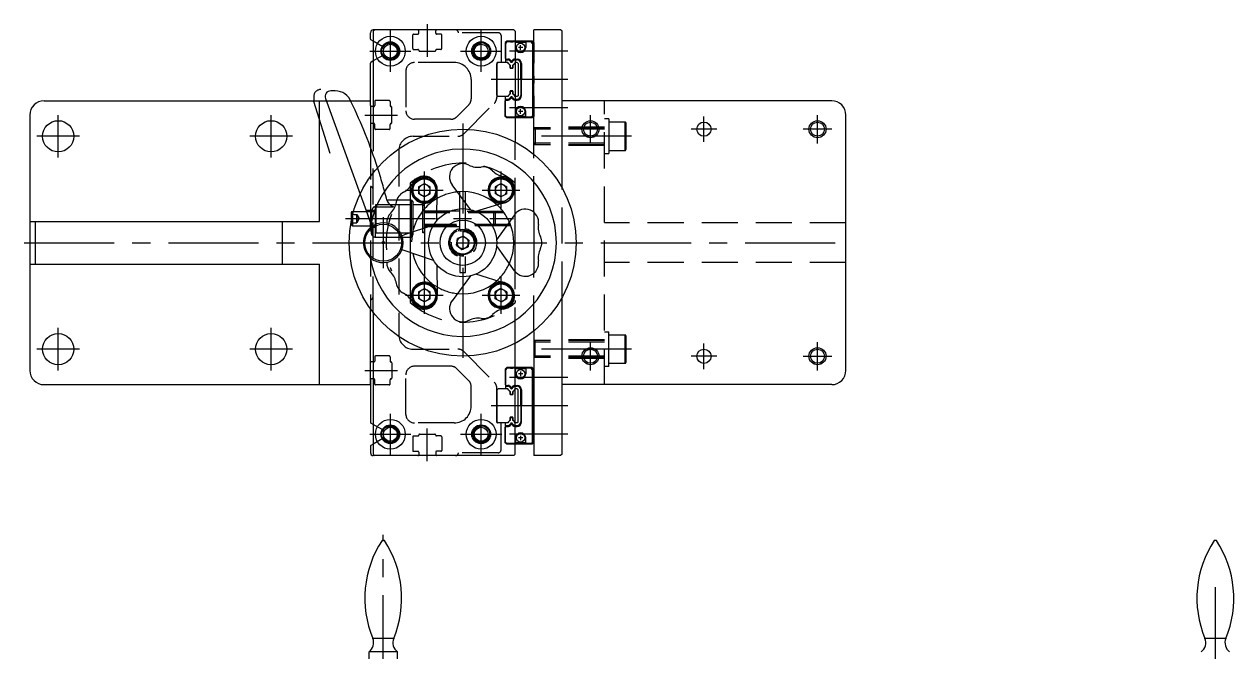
# Model space of a CAD drawing. Extents: x -27 to 495, y -21 to 533.
# Drawn here: x -2 to 424.2, y 311.8 to 532.9 of the extents above; entities that cross this region are included whole.
import ezdxf

# ---------------------------------------------------------------- set-up
doc = ezdxf.new("R2010")
doc.units = 0
for name, pattern in [('CENTER', [50.8, 31.75, -6.35, 6.35, -6.35]), ('DASHED', [19.05, 12.7, -6.35]), ('PHANTOM', [63.5, 31.75, -6.35, 6.35, -6.35, 6.35, -6.35])]:
    doc.linetypes.add(name, pattern=pattern)
doc.layers.get('0').update_dxf_attribs({"linetype": 'CONTINUOUS'})
doc.layers.add('CENTER', color=1, linetype='CENTER')

msp = doc.modelspace()

# ---------------------------------------------------------------- linework, layer by layer
at = {"color": 7, "linetype": 'CONTINUOUS'}
for p, q in [((120, 527.64), (120, 529.93)), ((121.5, 530.93), (121, 530.43)), ((121.5, 530.93), (121, 530.93)), ((121, 530.43), (121, 488.23)), ((170.5, 530.93), (121.5, 530.93)), ((170.5, 530.93), (171, 530.43)), ((171, 530.43), (171, 491.39)), ((177.5, 487.15), (177.5, 530.93)), ((185.5, 530.93), (177.5, 530.93)), ((187, 530.93), (185.5, 530.93)), ((187.5, 530.43), (187, 530.93)), ((187.5, 475.29), (187.5, 530.43)), ((121, 526.89), (120.15, 527.38)), ((177, 526.93), (171, 526.93)), ((176.7, 526.73), (171, 526.73)), ((171.1, 526.68), (171, 526.68)), ((171.1, 524.73), (171.1, 526.68)), ((174.7, 526.48), (171.1, 526.48)), ((173.7, 524.73), (172.1, 524.73)), ((172.9, 523.93), (172.9, 525.53)), ((174.7, 526.68), (174.7, 524.73)), ((176.6, 526.68), (174.7, 526.68)), ((177.1, 526.18), (176.6, 526.68)), ((177.2, 526.23), (176.7, 526.73)), ((177.5, 526.43), (177, 526.93)), ((177.1, 526.18), (177.1, 500.68)), ((177.2, 526.23), (177.2, 500.63)), ((177.5, 526.43), (177.5, 519.23)), ((121, 519.96), (120.15, 519.47)), ((171.01, 520.66), (171.63, 520.66)), ((171.01, 520.66), (171.01, 520.36)), ((171.01, 520.36), (171.63, 520.36)), ((171.63, 520.36), (171.63, 520.66)), ((120, 504.23), (120, 519.21)), ((171.7, 519.43), (171, 519.43)), ((172, 519.13), (171.7, 519.43)), ((172, 519.13), (172, 507.73)), ((172.93, 513.43), (172.93, 519.06)), ((172.93, 519.06), (173.23, 519.06)), ((173.23, 519.06), (173.23, 513.43)), ((177.25, 518.83), (177.5, 519.23)), ((177.25, 518.83), (177.25, 508.03)), ((172.93, 513.43), (172.93, 507.8)), ((173.23, 513.43), (172.93, 513.43)), ((173.23, 507.8), (173.23, 513.43)), ((177.5, 514.63), (177.25, 515.03)), ((177.5, 512.23), (177.25, 511.83)), ((177.5, 514.63), (177.5, 512.23)), ((107.58, 509.43), (106, 509.43)), ((171.7, 507.43), (171, 507.43)), ((172, 507.73), (171.7, 507.43)), ((172.93, 507.8), (173.23, 507.8)), ((177.25, 508.03), (177.5, 507.63)), ((177.5, 507.63), (177.5, 500.43)), ((5, 505.93), (102, 505.93)), ((102, 463.43), (102, 505.93)), ((102, 505.93), (104.42, 505.93)), ((104.12, 506.74), (116.37, 473.09)), ((113.04, 505.93), (120, 505.93)), ((120, 504.23), (120, 497.63)), ((121, 503.93), (120.3, 503.93)), ((171.01, 506.5), (171.63, 506.5)), ((171.01, 506.2), (171.01, 506.5)), ((171.01, 506.2), (171.63, 506.2)), ((171.63, 506.5), (171.63, 506.2)), ((172.9, 501.33), (172.9, 502.93)), ((282.5, 505.93), (187.5, 505.93)), ((0, 500.93), (0, 463.43)), ((171.1, 500.18), (171, 500.18)), ((176.7, 500.13), (171, 500.13)), ((177, 499.93), (171, 499.93)), ((171.1, 502.13), (171.1, 500.18)), ((174.7, 500.38), (171.1, 500.38)), ((173.7, 502.13), (172.1, 502.13)), ((174.7, 500.18), (174.7, 502.13)), ((176.6, 500.18), (174.7, 500.18)), ((177.1, 500.68), (176.6, 500.18)), ((177.2, 500.63), (176.7, 500.13)), ((177.5, 500.43), (177, 499.93)), ((287.5, 410.93), (287.5, 500.93)), ((120, 497.63), (120, 490.92)), ((121, 497.93), (120.3, 497.93)), ((134, 475.69), (134, 470.93)), ((134.76, 474.76), (134.41, 474.79)), ((134.76, 474.09), (134.41, 474.07)), ((136.98, 475.64), (136.94, 473.28)), ((138.96, 472.07), (136.94, 473.28)), ((136.98, 475.64), (139.04, 476.79)), ((138.96, 472.07), (141.02, 473.21)), ((139.04, 476.79), (141.06, 475.57)), ((141.02, 473.21), (141.06, 475.57)), ((143.41, 463.77), (143.53, 474.65)), ((155.24, 467.61), (148.75, 476.34)), ((151.5, 472.65), (151.5, 473.9)), ((153.5, 469.96), (153.5, 473.9)), ((163.98, 475.64), (163.94, 473.28)), ((165.96, 472.07), (163.94, 473.28)), ((166.04, 476.79), (163.98, 475.64)), ((168.02, 473.21), (165.96, 472.07)), ((166.04, 476.79), (168.06, 475.57)), ((168.02, 473.21), (168.06, 475.57)), ((170.24, 474.76), (170.59, 474.79)), ((170.24, 474.64), (170.59, 474.67)), ((134.5, 470.93), (129.27, 470.93)), ((134.5, 459.54), (134.5, 470.93)), ((134.5, 470.93), (135, 470.06)), ((135, 459.71), (135, 470.06)), ((135, 469.43), (138.5, 469.43)), ((138.5, 469.43), (139, 468.93)), ((138.5, 460.89), (138.5, 469.43)), ((139, 461.06), (139, 468.93)), ((157.15, 466.99), (167.53, 470.24)), ((113.2, 466.43), (113.2, 463.38)), ((113.7, 466.93), (114.04, 466.93)), ((113.7, 466.93), (113.7, 465.65)), ((170.76, 465.8), (164.46, 456.93)), ((171, 445.75), (171, 466.11)), ((177.5, 466.72), (177.5, 445.13)), ((0, 463.43), (0, 448.43)), ((0, 463.43), (1.83, 463.43)), ((1.83, 463.43), (88.98, 463.43)), ((1.83, 463.43), (1.83, 448.43)), ((88.98, 463.43), (102, 463.43)), ((88.98, 448.43), (88.98, 463.43)), ((142.24, 462.15), (131.92, 458.67)), ((142.24, 449.71), (131.92, 453.18)), ((134, 452.48), (134, 436.26)), ((170.78, 446.03), (164.46, 454.93)), ((0, 448.43), (0, 410.93)), ((0, 448.43), (1.83, 448.43)), ((1.83, 448.43), (88.98, 448.43)), ((88.98, 448.43), (102, 448.43)), ((102, 405.93), (102, 448.43)), ((139, 450.8), (139, 444.03)), ((143.41, 448.09), (143.53, 437.18)), ((155.24, 444.25), (148.75, 435.51)), ((167.62, 441.57), (157.15, 444.86)), ((136.98, 438.64), (139.04, 439.79)), ((139.04, 439.79), (141.06, 438.57)), ((165.96, 439.79), (163.94, 438.57)), ((168.02, 438.64), (165.96, 439.79)), ((134.76, 437.76), (134.41, 437.79)), ((134.76, 437.09), (134.41, 437.07)), ((136.98, 438.64), (136.94, 436.28)), ((138.96, 435.07), (136.94, 436.28)), ((138.96, 435.07), (141.02, 436.21)), ((141.02, 436.21), (141.06, 438.57)), ((163.98, 436.21), (163.94, 438.57)), ((166.04, 435.07), (163.98, 436.21)), ((166.04, 435.07), (168.06, 436.28)), ((168.02, 438.64), (168.06, 436.28)), ((170.24, 437.22), (170.59, 437.19)), ((170.24, 437.09), (170.59, 437.07)), ((187.5, 381.43), (187.5, 436.56)), ((120, 414.23), (120, 432.73)), ((121, 431.39), (121, 381.43)), ((177.5, 424.7), (177.5, 380.93)), ((171, 381.43), (171, 420.46)), ((120, 405.93), (120, 414.23)), ((121, 413.93), (120.3, 413.93)), ((177, 411.93), (171, 411.93)), ((176.7, 411.73), (171, 411.73)), ((171.1, 411.68), (171, 411.68)), ((171.1, 409.73), (171.1, 411.68)), ((174.7, 411.48), (171.1, 411.48)), ((173.7, 409.73), (172.1, 409.73)), ((172.9, 410.53), (172.9, 408.93)), ((176.6, 411.68), (174.7, 411.68)), ((174.7, 411.68), (174.7, 409.73)), ((177.1, 411.18), (176.6, 411.68)), ((177.2, 411.23), (176.7, 411.73)), ((177.5, 411.43), (177, 411.93)), ((177.1, 385.68), (177.1, 411.18)), ((177.2, 385.63), (177.2, 411.23)), ((177.5, 404.23), (177.5, 411.43)), ((5, 405.93), (102, 405.93)), ((102, 405.93), (120, 405.93)), ((120, 407.63), (120, 392.64)), ((121, 407.93), (120.3, 407.93)), ((171.01, 405.66), (171.63, 405.66)), ((171.01, 405.66), (171.01, 405.36)), ((171.01, 405.36), (171.63, 405.36)), ((171.63, 405.36), (171.63, 405.66)), ((187.5, 381.43), (187.5, 409)), ((282.5, 405.93), (187.5, 405.93)), ((171.7, 404.43), (171, 404.43)), ((172, 404.13), (171.7, 404.43)), ((172, 392.73), (172, 404.13)), ((172.93, 398.43), (172.93, 404.06)), ((172.93, 404.06), (173.23, 404.06)), ((173.23, 404.06), (173.23, 398.43)), ((177.25, 403.83), (177.5, 404.23)), ((177.25, 393.03), (177.25, 403.83)), ((172.93, 398.43), (172.93, 392.8)), ((173.23, 398.43), (172.93, 398.43)), ((173.23, 392.8), (173.23, 398.43)), ((177.5, 399.63), (177.25, 400.03)), ((177.5, 397.23), (177.25, 396.83)), ((177.5, 397.23), (177.5, 399.63)), ((121, 391.89), (120.15, 392.38)), ((171.7, 392.43), (171, 392.43)), ((172, 392.73), (171.7, 392.43)), ((172.93, 392.8), (173.23, 392.8)), ((177.25, 393.03), (177.5, 392.63)), ((177.5, 385.43), (177.5, 392.63)), ((171.01, 391.5), (171.63, 391.5)), ((171.01, 391.2), (171.01, 391.5)), ((171.01, 391.2), (171.63, 391.2)), ((171.63, 391.5), (171.63, 391.2)), ((172.9, 387.93), (172.9, 386.33)), ((120, 384.21), (120, 381.93)), ((121, 384.96), (120.15, 384.47)), ((171.1, 385.18), (171, 385.18)), ((176.7, 385.13), (171, 385.13)), ((177, 384.93), (171, 384.93)), ((171.1, 387.13), (171.1, 385.18)), ((174.7, 385.38), (171.1, 385.38)), ((173.7, 387.13), (172.1, 387.13)), ((174.7, 385.18), (174.7, 387.13)), ((176.6, 385.18), (174.7, 385.18)), ((177.1, 385.68), (176.6, 385.18)), ((177.2, 385.63), (176.7, 385.13)), ((177.5, 385.43), (177, 384.93)), ((121, 381.43), (121.5, 380.93)), ((121.5, 380.93), (121, 380.93)), ((170.5, 380.93), (121.5, 380.93)), ((171, 381.43), (170.5, 380.93)), ((185.5, 380.93), (177.5, 380.93)), ((187, 380.93), (177.5, 380.93)), ((187, 380.93), (185.5, 380.93)), ((187.5, 381.43), (187, 380.93)), ((187.5, 381.43), (187, 380.93)), ((124.91, 351), (124.09, 351)), ((418.09, 351), (417.26, 351)), ((128.19, 316.53), (120.81, 316.53)), ((421.36, 316.53), (413.98, 316.53)), ((119.5, 302), (119.5, 311.79)), ((129.5, 311.79), (119.5, 311.79)), ((129.5, 302), (129.5, 311.79))]:
    msp.add_line(p, q, dxfattribs=at)
at = {"color": 3, "linetype": 'DASHED'}
for p, q in [((136.7, 530.93), (121.5, 530.93)), ((134.9, 524.33), (134.9, 529.13)), ((135.2, 529.43), (136.7, 529.43)), ((137, 529.73), (137, 530.63)), ((143, 529.73), (143, 530.63)), ((150, 530.93), (143.3, 530.93)), ((144.8, 529.43), (143.3, 529.43)), ((145.1, 524.33), (145.1, 529.13)), ((165, 529.93), (151, 529.93)), ((166, 528.93), (166, 519.43)), ((124.37, 524.95), (121, 526.89)), ((168, 526.93), (167.5, 526.43)), ((167.5, 526.43), (167.5, 520.93)), ((168.1, 526.73), (167.6, 526.23)), ((168.1, 526.68), (167.6, 526.18)), ((167.6, 526.23), (167.6, 526.18)), ((167.6, 526.18), (167.6, 520.66)), ((171, 526.93), (168, 526.93)), ((169.3, 526.73), (168.1, 526.73)), ((171, 526.68), (168.1, 526.68)), ((169.3, 526.73), (169.3, 526.68)), ((169.3, 526.73), (170.1, 526.73)), ((170.1, 526.73), (170.1, 526.68)), ((171, 526.73), (170.1, 526.73)), ((124.37, 521.91), (121, 519.96)), ((135.2, 524.03), (136.7, 524.03)), ((137.3, 523.43), (142.7, 523.43)), ((144.8, 524.03), (143.3, 524.03)), ((167.5, 520.93), (167.6, 520.71)), ((167.6, 520.66), (168.39, 520.66)), ((167.6, 520.66), (167.6, 520.36)), ((167.6, 520.36), (168.39, 520.36)), ((167.6, 520.36), (167.6, 519.43)), ((168.39, 520.66), (168.39, 520.36)), ((169.52, 520.01), (169.26, 519.86)), ((169.52, 520.01), (169.61, 519.85)), ((169.88, 520.01), (169.79, 519.85)), ((169.88, 520.01), (170.14, 519.86)), ((132.5, 516.43), (132.5, 502.43)), ((149.5, 519.43), (135.5, 519.43)), ((165, 519.43), (164.5, 518.93)), ((164.5, 519.13), (164.5, 507.17)), ((164.5, 507.93), (164.5, 518.93)), ((166, 519.43), (164.8, 519.43)), ((168.44, 519.43), (165, 519.43)), ((168.65, 519.06), (168.44, 519.43)), ((169.2, 517.43), (169.2, 518.54)), ((169.2, 518.46), (169.25, 518.44)), ((170.2, 517.43), (169.2, 517.43)), ((169.25, 518.44), (169.25, 517.48)), ((169.25, 517.48), (170.15, 517.48)), ((169.26, 519.86), (169.35, 519.7)), ((169.61, 519.85), (169.35, 519.7)), ((169.62, 519.84), (169.61, 519.85)), ((169.61, 519.85), (169.61, 519.85)), ((169.61, 519.85), (169.62, 519.84)), ((169.79, 519.85), (169.79, 519.85)), ((169.79, 519.85), (170.05, 519.7)), ((170.05, 519.7), (170.14, 519.86)), ((170.2, 518.46), (170.15, 518.44)), ((170.15, 517.48), (170.15, 518.44)), ((170.2, 518.54), (170.2, 517.43)), ((170.96, 519.43), (170.75, 519.06)), ((171, 519.43), (170.96, 519.43)), ((155.5, 513.43), (155.5, 506.66)), ((165, 507.43), (164.5, 507.93)), ((168.44, 507.43), (165, 507.43)), ((167.6, 506.5), (167.6, 507.43)), ((168.65, 507.8), (168.44, 507.43)), ((169.2, 509.43), (169.2, 508.32)), ((170.2, 509.43), (169.2, 509.43)), ((169.2, 508.39), (169.25, 508.42)), ((169.25, 508.42), (169.25, 509.38)), ((169.25, 509.38), (170.15, 509.38)), ((169.26, 507), (169.35, 507.16)), ((169.61, 507.01), (169.35, 507.16)), ((169.79, 507.01), (170.05, 507.16)), ((170.05, 507.16), (170.14, 507)), ((170.15, 509.38), (170.15, 508.42)), ((170.2, 508.39), (170.15, 508.42)), ((170.2, 508.32), (170.2, 509.43)), ((170.96, 507.43), (170.75, 507.8)), ((171, 507.43), (170.96, 507.43)), ((104.42, 505.93), (113.04, 505.93)), ((121.2, 503.93), (121, 503.93)), ((121.5, 505.73), (121.5, 504.23)), ((126.6, 506.03), (121.8, 506.03)), ((126.9, 505.73), (126.9, 504.23)), ((127.5, 498.23), (127.5, 503.63)), ((154.62, 504.53), (150.39, 500.31)), ((152.88, 494.31), (163.62, 505.05)), ((167.5, 505.93), (167.6, 506.15)), ((167.5, 500.43), (167.5, 505.93)), ((167.6, 506.2), (167.6, 506.5)), ((167.6, 506.5), (168.39, 506.5)), ((167.6, 500.68), (167.6, 506.2)), ((167.6, 506.2), (168.39, 506.2)), ((168.39, 506.2), (168.39, 506.5)), ((169.52, 506.85), (169.26, 507)), ((169.52, 506.85), (169.61, 507)), ((169.62, 507.01), (169.61, 507.01)), ((169.61, 507.01), (169.61, 507)), ((169.61, 507), (169.62, 507.01)), ((169.79, 507.01), (169.79, 507.01)), ((169.88, 506.85), (169.79, 507.01)), ((169.88, 506.85), (170.14, 507)), ((202.5, 405.93), (202.5, 505.93)), ((148.27, 499.43), (135.5, 499.43)), ((168, 499.93), (167.5, 500.43)), ((168.1, 500.18), (167.6, 500.68)), ((167.6, 500.63), (167.6, 500.68)), ((168.1, 500.13), (167.6, 500.63)), ((171, 499.93), (168, 499.93)), ((171, 500.18), (168.1, 500.18)), ((169.3, 500.13), (168.1, 500.13)), ((169.3, 500.13), (169.3, 500.18)), ((169.3, 500.13), (170.1, 500.13)), ((170.1, 500.13), (170.1, 500.18)), ((171, 500.13), (170.1, 500.13)), ((204, 499.54), (202.5, 499.54)), ((204, 499.54), (204, 487.34)), ((121.2, 497.93), (121, 497.93)), ((121.5, 496.13), (121.5, 497.63)), ((126.6, 495.83), (121.8, 495.83)), ((126.9, 496.13), (126.9, 497.63)), ((202.5, 496.43), (177.5, 496.43)), ((177.5, 495.89), (178.04, 496.43)), ((202.5, 495.89), (177.5, 495.89)), ((178.04, 496.43), (178.04, 490.43)), ((202.5, 496.68), (187.5, 496.68)), ((209.7, 498.44), (204, 498.44)), ((209.7, 493.89), (209.7, 498.44)), ((210, 498.14), (210, 493.86)), ((120, 490.92), (120, 475.77)), ((135, 493.43), (150.76, 493.43)), ((171, 466.11), (171, 491.51)), ((202.5, 490.97), (177.5, 490.97)), ((178.04, 490.43), (177.5, 490.97)), ((202.5, 490.43), (177.5, 490.43)), ((202.5, 490.18), (187.5, 490.18)), ((209.7, 488.44), (209.7, 493.89)), ((210, 493.86), (210, 488.74)), ((121, 431.27), (121, 488.23)), ((130, 488.43), (130, 423.43)), ((177.5, 466.72), (177.5, 487.03)), ((202.5, 487.34), (204, 487.34)), ((204, 488.44), (209.7, 488.44)), ((116.37, 473.09), (120.38, 462.07)), ((120, 475.77), (120, 432.61)), ((134, 476.95), (134, 475.69)), ((187.5, 436.56), (187.5, 475.29)), ((121.84, 469.43), (135, 469.43)), ((121.84, 469.43), (121.84, 459.43)), ((121.84, 459.43), (121.84, 469.43)), ((129.27, 470.93), (125.8, 470.93)), ((134, 470.93), (134, 459.93)), ((151.5, 460.83), (151.5, 472.65)), ((153.5, 460.83), (153.5, 469.96)), ((113.2, 465.93), (115.2, 465.93)), ((113.2, 465.93), (115.2, 465.93)), ((113.7, 464.43), (113.7, 465.65)), ((113.7, 465.26), (113.7, 461.93)), ((114.04, 466.93), (121.84, 466.93)), ((115.2, 465.18), (115.2, 465.93)), ((115.2, 465.18), (115.2, 465.93)), ((115.2, 465.18), (115.2, 465.93)), ((115.2, 465.93), (115.2, 465.18)), ((115.2, 465.93), (116.07, 464.43)), ((115.2, 464.43), (115.2, 465.18)), ((115.2, 463.68), (115.2, 465.18)), ((115.2, 465.18), (115.2, 463.68)), ((115.2, 465.18), (115.2, 464.43)), ((118.43, 467.43), (121.84, 467.43)), ((119.88, 463.45), (118.43, 467.42)), ((120.38, 466.78), (120.38, 458.95)), ((121.64, 468.58), (128.14, 468.58)), ((121.64, 468.58), (128.14, 468.58)), ((121.64, 468.58), (121.64, 457.97)), ((121.84, 461.43), (121.84, 467.43)), ((121.84, 461.93), (121.84, 466.93)), ((139, 467.18), (151.5, 467.18)), ((166.75, 466.93), (139, 466.93)), ((167.07, 466.49), (139, 466.49)), ((163.51, 461.93), (163.51, 466.93)), ((163.51, 466.93), (163.94, 466.49)), ((163.94, 466.49), (163.94, 462.36)), ((113.2, 464.43), (115.2, 464.43)), ((113.2, 464.43), (115.2, 464.43)), ((113.2, 463.38), (113.2, 462.93)), ((113.2, 462.93), (115.2, 462.93)), ((113.2, 462.93), (115.2, 462.93)), ((113.2, 462.93), (113.2, 462.43)), ((113.7, 461.93), (121.84, 461.93)), ((115.2, 463.68), (115.2, 464.43)), ((115.2, 464.43), (115.2, 463.68)), ((116.07, 464.43), (115.2, 462.93)), ((115.2, 463.68), (115.2, 462.93)), ((115.2, 462.93), (115.2, 463.68)), ((115.2, 462.93), (115.2, 463.68)), ((115.2, 463.68), (115.2, 462.93)), ((119.88, 463.45), (119.88, 461.43)), ((119.88, 463.45), (120.38, 462.07)), ((120.38, 462.07), (119.88, 463.45)), ((119.88, 461.43), (121.84, 461.43)), ((138.5, 459.43), (138.5, 460.89)), ((169.31, 462.36), (139, 462.36)), ((169.47, 461.93), (139, 461.93)), ((139, 461.68), (151.5, 461.68)), ((139, 461.06), (139, 450.8)), ((139, 461.06), (139, 461.06)), ((151.19, 459.97), (151.08, 460.3)), ((163.52, 461.93), (163.94, 462.36)), ((287.5, 462.93), (202.5, 462.93)), ((121.64, 457.93), (134.5, 457.93)), ((121.84, 459.43), (138.5, 459.43)), ((134, 459.93), (134, 452.48)), ((134.5, 457.93), (134.5, 459.54)), ((134.5, 457.93), (135, 458.79)), ((135, 458.79), (135, 459.71)), ((138.5, 459.43), (139, 459.93)), ((150.32, 455.03), (150.63, 457.36)), ((150.57, 459.72), (150.42, 460.03)), ((152.81, 458.26), (150.63, 457.36)), ((152.81, 458.26), (154.68, 456.83)), ((154.68, 456.83), (154.37, 454.49)), ((150.32, 455.03), (152.19, 453.59)), ((152.19, 453.59), (154.37, 454.49)), ((151.5, 451.03), (151.5, 445.43)), ((153.5, 445.43), (153.5, 451.03)), ((287.5, 448.93), (202.5, 448.93)), ((151.5, 445.43), (153.5, 445.43)), ((171, 420.46), (171, 445.75)), ((177.5, 424.58), (177.5, 445.13)), ((134, 436.26), (134, 434.91)), ((171, 435.59), (171, 434.91)), ((202.5, 424.53), (204, 424.53)), ((204, 412.33), (204, 424.53)), ((204, 423.43), (209.7, 423.43)), ((209.7, 413.43), (209.7, 423.43)), ((210, 423.13), (210, 413.73)), ((135, 418.43), (150.76, 418.43)), ((202.5, 421.43), (177.5, 421.43)), ((178.04, 421.43), (177.5, 420.89)), ((202.5, 420.89), (177.5, 420.89)), ((178.04, 415.43), (178.04, 421.43)), ((202.5, 421.68), (187.5, 421.68)), ((121.2, 413.93), (121, 413.93)), ((121.5, 415.73), (121.5, 414.23)), ((126.6, 416.03), (121.8, 416.03)), ((126.9, 415.73), (126.9, 414.23)), ((127.5, 413.63), (127.5, 408.23)), ((152.88, 417.55), (163.62, 406.81)), ((202.5, 415.97), (177.5, 415.97)), ((177.5, 415.97), (178.04, 415.43)), ((202.5, 415.43), (177.5, 415.43)), ((202.5, 415.18), (187.5, 415.18)), ((209.7, 413.43), (204, 413.43)), ((132.5, 395.43), (132.5, 409.43)), ((148.27, 412.43), (135.5, 412.43)), ((154.62, 407.32), (150.39, 411.55)), ((168, 411.93), (167.5, 411.43)), ((167.5, 411.43), (167.5, 405.93)), ((168.1, 411.73), (167.6, 411.23)), ((168.1, 411.68), (167.6, 411.18)), ((167.6, 411.23), (167.6, 411.18)), ((167.6, 411.18), (167.6, 405.66)), ((171, 411.93), (168, 411.93)), ((169.3, 411.73), (168.1, 411.73)), ((171, 411.68), (168.1, 411.68)), ((169.3, 411.73), (169.3, 411.68)), ((169.3, 411.73), (170.1, 411.73)), ((170.1, 411.73), (170.1, 411.68)), ((171, 411.73), (170.1, 411.73)), ((204, 412.33), (202.5, 412.33)), ((121.2, 407.93), (121, 407.93)), ((121.5, 406.13), (121.5, 407.63)), ((126.6, 405.83), (121.8, 405.83)), ((126.9, 406.13), (126.9, 407.63)), ((155.5, 398.43), (155.5, 405.2)), ((167.5, 405.93), (167.6, 405.71)), ((167.6, 405.66), (167.6, 405.36)), ((167.6, 405.66), (168.39, 405.66)), ((167.6, 405.36), (168.39, 405.36)), ((167.6, 405.36), (167.6, 404.43)), ((168.39, 405.66), (168.39, 405.36)), ((169.52, 405.01), (169.26, 404.86)), ((169.52, 405.01), (169.61, 404.85)), ((169.88, 405.01), (169.79, 404.85)), ((169.88, 405.01), (170.14, 404.86)), ((164.5, 392.73), (164.5, 404.68)), ((165, 404.43), (164.5, 403.93)), ((164.5, 403.93), (164.5, 392.93)), ((168.44, 404.43), (165, 404.43)), ((168.65, 404.06), (168.44, 404.43)), ((169.2, 402.43), (169.2, 403.54)), ((169.2, 403.46), (169.25, 403.44)), ((170.2, 402.43), (169.2, 402.43)), ((169.25, 403.44), (169.25, 402.48)), ((169.25, 402.48), (170.15, 402.48)), ((169.26, 404.86), (169.35, 404.7)), ((169.61, 404.85), (169.35, 404.7)), ((169.62, 404.84), (169.61, 404.85)), ((169.61, 404.85), (169.61, 404.85)), ((169.61, 404.85), (169.62, 404.84)), ((169.79, 404.85), (169.79, 404.85)), ((169.79, 404.85), (170.05, 404.7)), ((170.05, 404.7), (170.14, 404.86)), ((170.2, 403.46), (170.15, 403.44)), ((170.15, 402.48), (170.15, 403.44)), ((170.2, 403.54), (170.2, 402.43)), ((170.96, 404.43), (170.75, 404.06)), ((171, 404.43), (170.96, 404.43)), ((149.5, 392.43), (135.5, 392.43)), ((165, 392.43), (164.5, 392.93)), ((166, 392.43), (164.8, 392.43)), ((168.44, 392.43), (165, 392.43)), ((166, 382.93), (166, 392.43)), ((167.6, 391.5), (167.6, 392.43)), ((168.65, 392.8), (168.44, 392.43)), ((169.2, 394.43), (169.2, 393.32)), ((170.2, 394.43), (169.2, 394.43)), ((169.2, 393.39), (169.25, 393.42)), ((169.25, 393.42), (169.25, 394.38)), ((169.25, 394.38), (170.15, 394.38)), ((169.26, 392), (169.35, 392.16)), ((169.61, 392.01), (169.35, 392.16)), ((169.79, 392.01), (170.05, 392.16)), ((170.05, 392.16), (170.14, 392)), ((170.15, 394.38), (170.15, 393.42)), ((170.2, 393.39), (170.15, 393.42)), ((170.2, 393.32), (170.2, 394.43)), ((170.96, 392.43), (170.75, 392.8)), ((171, 392.43), (170.96, 392.43)), ((124.37, 389.95), (121, 391.89)), ((135.2, 387.83), (136.7, 387.83)), ((137.3, 388.43), (142.7, 388.43)), ((144.8, 387.83), (143.3, 387.83)), ((167.5, 390.93), (167.6, 391.15)), ((167.5, 385.43), (167.5, 390.93)), ((167.6, 391.5), (168.39, 391.5)), ((167.6, 391.2), (167.6, 391.5)), ((167.6, 385.68), (167.6, 391.2)), ((167.6, 391.2), (168.39, 391.2)), ((168.39, 391.2), (168.39, 391.5)), ((169.52, 391.85), (169.26, 392)), ((169.52, 391.85), (169.61, 392)), ((169.62, 392.01), (169.61, 392.01)), ((169.61, 392.01), (169.61, 392)), ((169.61, 392), (169.62, 392.01)), ((169.79, 392.01), (169.79, 392.01)), ((169.88, 391.85), (169.79, 392.01)), ((169.88, 391.85), (170.14, 392)), ((124.37, 386.91), (121, 384.96)), ((134.9, 387.53), (134.9, 382.73)), ((145.1, 387.53), (145.1, 382.73)), ((168, 384.93), (167.5, 385.43)), ((168.1, 385.18), (167.6, 385.68)), ((167.6, 385.63), (167.6, 385.68)), ((168.1, 385.13), (167.6, 385.63)), ((171, 384.93), (168, 384.93)), ((171, 385.18), (168.1, 385.18)), ((169.3, 385.13), (168.1, 385.13)), ((169.3, 385.13), (169.3, 385.18)), ((169.3, 385.13), (170.1, 385.13)), ((170.1, 385.13), (170.1, 385.18)), ((171, 385.13), (170.1, 385.13)), ((136.7, 380.93), (121.5, 380.93)), ((135.2, 382.43), (136.7, 382.43)), ((137, 382.13), (137, 381.23)), ((143, 382.13), (143, 381.23)), ((144.8, 382.43), (143.3, 382.43)), ((150, 380.93), (143.3, 380.93)), ((165, 381.93), (151, 381.93))]:
    msp.add_line(p, q, dxfattribs=at)
at = {"color": 3, "linetype": 'PHANTOM'}
for p in [(100, 507.43), (105.81, 487.32)]:
    msp.add_line(p, (100, 505.67), dxfattribs=at)
at = {"color": 7, "linetype": 'CONTINUOUS'}
for centre, radius in [((127, 523.43), 5.25), ((159, 523.43), 5.25), ((127, 523.43), 3.3), ((127, 523.43), 2.46), ((159, 523.43), 3.3), ((159, 523.43), 2.46), ((172.9, 524.73), 1.5), ((172.9, 502.13), 1.5), ((10, 493.43), 5.5), ((85, 493.43), 5.5), ((152.5, 455.93), 40), ((197.5, 495.93), 2.46), ((237.5, 495.93), 2.5), ((277.5, 495.93), 2.46), ((139, 474.43), 4), ((166, 474.43), 4), ((152.5, 455.93), 12), ((124.5, 455.93), 6.5), ((152.5, 455.93), 8), ((124.5, 455.93), 0.415), ((139, 437.43), 4), ((166, 437.43), 4), ((10, 418.43), 5.5), ((85, 418.43), 5.5), ((197.5, 415.93), 2.46), ((237.5, 415.93), 2.5), ((277.5, 415.93), 2.46), ((172.9, 409.73), 1.5), ((127, 388.43), 5.25), ((159, 388.43), 5.25), ((127, 388.43), 3.3), ((127, 388.43), 2.46), ((159, 388.43), 3.3), ((159, 388.43), 2.46), ((172.9, 387.13), 1.5)]:
    msp.add_circle(centre, radius, dxfattribs=at)
at = {"color": 3, "linetype": 'CONTINUOUS'}
for centre in [(127, 523.43), (159, 523.43), (197.5, 495.93), (277.5, 495.93), (197.5, 415.93), (277.5, 415.93), (127, 388.43), (159, 388.43)]:
    msp.add_circle(centre, 3, dxfattribs=at)
at = {"color": 3, "linetype": 'DASHED'}
for centre, radius in [((159, 523.43), 2.75), ((152.5, 455.93), 4.25), ((152.5, 455.93), 4), ((159, 388.43), 2.75)]:
    msp.add_circle(centre, radius, dxfattribs=at)
at = {"color": 7, "linetype": 'CONTINUOUS'}
for centre, radius, start, end in [((121, 529.93), 1, 90, 180), ((120.3, 527.64), 0.3, 180, 240), ((172.9, 524.73), 1.8, 180, 0), ((171.01, 519.36), 1.3, 90, 90.2346), ((171.01, 519.36), 1, 90, 90.3049), ((171.63, 519.06), 1.6, 0.0008, 89.9992), ((171.63, 519.06), 1.3, 0, 90), ((120.3, 519.21), 0.3, 120, 180), ((106, 507.43), 2, 90, 200), ((107.58, 503.43), 6, 20, 90), ((171.63, 507.8), 1.3, 270, 0), ((171.63, 507.8), 1.6, 270.0008, 359.9992), ((5, 500.93), 5, 90, 180), ((-48.76, 426.98), 180, 17.9285, 25.8569), ((120.3, 504.23), 0.3, 180, 270), ((171.01, 507.5), 1, 269.6951, 270), ((171.01, 507.5), 1.3, 269.7654, 270), ((172.9, 502.13), 1.8, 0, 180), ((282.5, 500.93), 5, 0, 90), ((120.3, 497.63), 0.3, 90, 180), ((152.5, 455.93), 33, 189.2441, 170.7559), ((152.5, 479.13), 4.67, 62.8742, 216.6157), ((157.83, 489.55), 7.04, 242.9344, 279.3617), ((159.71, 478.09), 4.57, 44.3074, 99.1855), ((138.86, 474.7), 4.67, 359.3445, 153.167), ((139, 474.43), 4.25, 179.0338, 109.4003), ((139, 474.43), 4.6, 96.596, 155.6427), ((139, 474.43), 4.25, 109.4003, 142.8384), ((139, 474.43), 4.6, 15.828, 96.596), ((166, 474.43), 4.6, 321.7973, 272.7509), ((166, 474.43), 4.25, 359.0338, 289.4003), ((167.88, 486.1), 6.87, 224.771, 261.4514), ((166.14, 474.7), 4.67, 287.3484, 81.1693), ((133.74, 469.55), 4.68, 116.932, 171.5815), ((128.54, 479.89), 6.89, 296.5846, 333.4135), ((139, 474.43), 4.6, 155.6427, 349.1791), ((139, 474.43), 4.25, 142.8384, 179.0338), ((139, 474.43), 2.04, 119.0338, 179.0338), ((139, 474.43), 2.04, 179.0338, 239.0338), ((139, 474.43), 2.04, 59.0338, 119.0338), ((139, 474.43), 2.04, 299.0338, 359.0338), ((139, 474.43), 2.04, 359.0338, 59.0338), ((152.5, 455.93), 18, 48.0133, 95.9862), ((166, 474.43), 2.04, 119.0338, 179.0338), ((166, 474.43), 2.04, 179.0338, 239.0338), ((166, 474.43), 2.04, 59.0338, 119.0338), ((166, 474.43), 2.04, 299.0338, 359.0338), ((166, 474.43), 2.04, 359.0338, 59.0338), ((166, 474.43), 4.25, 312.7419, 347.2581), ((166, 474.43), 4.25, 347.2581, 359.0338), ((122.31, 471.31), 6.89, 314.5718, 351.4285), ((139, 474.43), 2.04, 239.0338, 299.0338), ((152.5, 455.93), 18, 120.0138, 138.5904), ((166, 474.43), 2.04, 239.0338, 299.0338), ((113.7, 466.43), 0.5, 90, 180), ((130.43, 463.1), 4.67, 135.0686, 183.5235), ((174.56, 463.1), 4.67, 350.8817, 144.6107), ((124.5, 455.93), 7, 130.7728, 229.2272), ((124.5, 455.93), 7, 229.2272, 130.7728), ((152.5, 455.93), 18, 336.0167, 23.9868), ((185.99, 461.23), 6.91, 170.6293, 207.3632), ((21.63, 937.22), 491.1, 282.871, 282.979), ((175.71, 455.93), 4.66, 332.8419, 26.5315), ((130.44, 448.78), 4.64, 71.3612, 82.7243), ((152.5, 455.93), 18, 192.0147, 239.9813), ((185.99, 450.62), 6.91, 152.6641, 189.3981), ((130.43, 448.76), 4.67, 176.4765, 224.9314), ((174.57, 448.76), 4.67, 215.7587, 9.1259), ((122.31, 440.54), 6.89, 8.5715, 45.4282), ((133.74, 442.3), 4.68, 188.4185, 243.068), ((139, 437.43), 4.6, 10.9379, 204.3573), ((139, 437.43), 4.25, 250.5997, 179.0338), ((139, 437.43), 2.04, 119.0338, 179.0338), ((139, 437.43), 2.04, 59.0338, 119.0338), ((139, 437.43), 2.04, 359.0338, 59.0338), ((152.5, 455.93), 18, 264.0145, 311.9518), ((166, 437.43), 4.6, 87.8044, 36.6527), ((166, 437.43), 4.25, 47.2581, 0.9662), ((166, 437.43), 2.04, 120.9662, 180.9662), ((166, 437.43), 2.04, 60.9662, 120.9662), ((166.15, 437.15), 4.66, 278.7821, 71.5119), ((166, 437.43), 2.04, 0.9662, 60.9662), ((166, 437.43), 4.25, 12.7419, 47.2581), ((128.54, 431.96), 6.89, 26.5865, 63.4154), ((138.86, 437.15), 4.66, 206.841, 359.7084), ((139, 437.43), 4.25, 179.0338, 217.1616), ((139, 437.43), 4.6, 204.3573, 343.3749), ((139, 437.43), 4.25, 217.1616, 250.5997), ((139, 437.43), 2.04, 179.0338, 239.0338), ((139, 437.43), 2.04, 239.0338, 299.0338), ((139, 437.43), 2.04, 299.0338, 359.0338), ((152.5, 432.73), 4.67, 143.4098, 298.1405), ((166, 437.43), 2.04, 180.9662, 240.9662), ((166, 437.43), 2.04, 240.9662, 300.9662), ((166, 437.43), 2.04, 300.9662, 0.9662), ((166, 437.43), 4.25, 0.9662, 12.7419), ((159.71, 433.76), 4.57, 260.8145, 315.6926), ((167.88, 425.76), 6.87, 98.5486, 135.229), ((157.83, 422.3), 7.04, 80.6383, 117.0656), ((120.3, 414.23), 0.3, 180, 270), ((5, 410.93), 5, 180, 270), ((172.9, 409.73), 1.8, 180, 0), ((282.5, 410.93), 5, 270, 0), ((120.3, 407.63), 0.3, 90, 180), ((171.01, 404.36), 1.3, 90, 90.2346), ((171.01, 404.36), 1, 90, 90.3049), ((171.63, 404.06), 1.6, 0.0008, 89.9992), ((171.63, 404.06), 1.3, 0, 90), ((120.3, 392.64), 0.3, 180, 240), ((171.63, 392.8), 1.6, 270.0008, 359.9992), ((171.63, 392.8), 1.3, 270, 0), ((171.01, 392.5), 1, 269.6951, 270), ((171.01, 392.5), 1.3, 269.7654, 270), ((172.9, 387.13), 1.8, 0, 180), ((120.3, 384.21), 0.3, 120, 180), ((121, 381.93), 1, 180, 270), ((155, 330.67), 37, 146.6714, 202.4708), ((94, 330.67), 37, 337.5292, 33.3286), ((448.17, 330.67), 37, 146.6714, 202.4708), ((387.17, 330.67), 37, 337.5292, 33.3286), ((117.11, 315), 4, 306.6383, 22.4708), ((131.89, 315), 4, 157.5292, 233.3617), ((410.29, 315), 4, 306.6383, 22.4708), ((425.06, 315), 4, 157.5292, 233.3617)]:
    msp.add_arc(centre, radius, start, end, dxfattribs=at)
at = {"color": 3, "linetype": 'DASHED'}
for centre, radius, start, end in [((135.2, 529.13), 0.3, 90, 180), ((136.7, 530.63), 0.3, 0, 90), ((136.7, 529.73), 0.3, 270, 0), ((143.3, 530.63), 0.3, 90, 180), ((143.3, 529.73), 0.3, 180, 270), ((144.8, 529.13), 0.3, 0, 90), ((150, 529.93), 1, 0, 90), ((165, 528.93), 1, 0, 90), ((124.52, 525.2), 0.3, 240, 324.3552), ((127, 523.43), 2.75, 215.6448, 144.3552), ((135.2, 524.33), 0.3, 180, 270), ((144.8, 524.33), 0.3, 270, 0), ((124.52, 521.65), 0.3, 35.6448, 120), ((136.7, 523.73), 0.3, 0, 90), ((137.3, 523.73), 0.3, 180, 270), ((142.7, 523.73), 0.3, 270, 0), ((143.3, 523.73), 0.3, 90, 180), ((168.39, 519.36), 1.3, 30, 90), ((168.39, 519.36), 1, 30, 90), ((171.01, 519.36), 1.3, 90.2346, 150), ((171.01, 519.36), 1, 90.3049, 150), ((135.5, 516.43), 3, 90, 180), ((149.5, 513.43), 6, 0, 90), ((164.8, 519.13), 0.3, 90, 180), ((169.79, 519.72), 1.32, 210, 243.402), ((169.7, 519.9), 0.4, 210, 330), ((169.61, 519.72), 1.32, 296.598, 330), ((161.5, 507.17), 3, 315, 0), ((169.79, 507.14), 1.32, 116.598, 150), ((169.7, 506.96), 0.4, 30, 150), ((169.61, 507.14), 1.32, 30, 63.402), ((121.2, 504.23), 0.3, 270, 0), ((121.8, 505.73), 0.3, 90, 180), ((126.6, 505.73), 0.3, 0, 90), ((127.2, 504.23), 0.3, 180, 270), ((127.2, 503.63), 0.3, 0, 90), ((152.5, 506.66), 3, 315, 0), ((168.39, 507.5), 1, 270, 330), ((168.39, 507.5), 1.3, 270, 330), ((171.01, 507.5), 1.3, 210, 269.7654), ((171.01, 507.5), 1, 210, 269.6951), ((135.5, 502.43), 3, 180, 270), ((148.27, 502.43), 3, 270, 315), ((121.2, 497.63), 0.3, 0, 90), ((121.8, 496.13), 0.3, 180, 270), ((126.6, 496.13), 0.3, 270, 0), ((127.2, 497.63), 0.3, 90, 180), ((127.2, 498.23), 0.3, 270, 0), ((209.7, 498.14), 0.3, 0, 90), ((135, 488.43), 5, 90, 180), ((150.76, 496.43), 3, 270, 315), ((209.7, 488.74), 0.3, 270, 0), ((-48.76, 426.98), 180, 14.1431, 17.9285), ((152.5, 455.93), 28, 48.6456, 131.3544), ((152.5, 455.93), 28, 48.6456, 131.3544), ((119.7, 474.51), 1.3, 0, 76.6576), ((152.5, 455.93), 18, 95.9862, 120.0138), ((129.54, 472.33), 4, 200, 249.5), ((129.54, 472.33), 4, 200, 249.5), ((129.54, 472.33), 4, 200.4815, 249.4941), ((152.5, 455.93), 18, 23.9868, 48.0133), ((166, 474.43), 4.6, 272.7509, 321.7973), ((141.64, 464.43), 21.39, 173.6791, 186.3201), ((141.64, 464.43), 21.39, 173.6791, 186.3201), ((123.03, 466.64), 2.66, 146.9732, 176.9739), ((121.69, 467.54), 1.04, 92.8793, 148.133), ((152.5, 455.93), 27, 158.355, 201.645), ((152.5, 455.93), 18, 138.5904, 192.0147), ((113.7, 462.43), 0.5, 180, 270), ((141.64, 464.43), 21.97, 187.848, 194.5701), ((152.5, 455.93), 5, 101.537, 78.463), ((152.5, 455.93), 4.6, 116.9483, 107.9483), ((121.64, 459.23), 1.3, 194.5701, 270), ((152.5, 455.93), 2.04, 172.4483, 232.4483), ((152.5, 455.93), 2.04, 112.4483, 172.4483), ((152.5, 455.93), 2.04, 52.4483, 112.4483), ((152.5, 455.93), 2.04, 352.4483, 52.4483), ((152.5, 455.93), 2.04, 232.4483, 292.4483), ((152.5, 455.93), 2.04, 292.4483, 352.4483), ((152.5, 455.93), 18, 311.9518, 336.0167), ((152.5, 455.93), 18, 239.9813, 264.0145), ((166, 437.43), 4.6, 36.6527, 87.8044), ((119.7, 437.11), 1.3, 283.3424, 0), ((152.5, 455.93), 28, 228.6456, 311.3544), ((152.5, 455.93), 28, 228.6456, 311.3544), ((135, 423.43), 5, 180, 270), ((209.7, 423.13), 0.3, 0, 90), ((150.76, 415.43), 3, 45, 90), ((121.2, 414.23), 0.3, 270, 0), ((121.8, 415.73), 0.3, 90, 180), ((126.6, 415.73), 0.3, 0, 90), ((127.2, 414.23), 0.3, 180, 270), ((127.2, 413.63), 0.3, 0, 90), ((209.7, 413.73), 0.3, 270, 0), ((135.5, 409.43), 3, 90, 180), ((148.27, 409.43), 3, 45, 90), ((121.2, 407.63), 0.3, 0, 90), ((121.8, 406.13), 0.3, 180, 270), ((126.6, 406.13), 0.3, 270, 0), ((127.2, 407.63), 0.3, 90, 180), ((127.2, 408.23), 0.3, 270, 0), ((152.5, 405.2), 3, 0, 45), ((161.5, 404.68), 3, 0, 45), ((168.39, 404.36), 1.3, 30, 90), ((168.39, 404.36), 1, 30, 90), ((171.01, 404.36), 1.3, 90.2346, 150), ((171.01, 404.36), 1, 90.3049, 150), ((169.79, 404.72), 1.32, 210, 243.402), ((169.7, 404.9), 0.4, 210, 330), ((169.61, 404.72), 1.32, 296.598, 330), ((149.5, 398.43), 6, 270, 0), ((135.5, 395.43), 3, 180, 270), ((164.8, 392.73), 0.3, 180, 270), ((169.79, 392.14), 1.32, 116.598, 150), ((169.7, 391.96), 0.4, 30, 150), ((169.61, 392.14), 1.32, 30, 63.402), ((124.52, 390.2), 0.3, 240, 324.3552), ((127, 388.43), 2.75, 215.6448, 144.3552), ((135.2, 387.53), 0.3, 90, 180), ((136.7, 388.13), 0.3, 270, 0), ((137.3, 388.13), 0.3, 90, 180), ((142.7, 388.13), 0.3, 0, 90), ((143.3, 388.13), 0.3, 180, 270), ((144.8, 387.53), 0.3, 0, 90), ((168.39, 392.5), 1, 270, 330), ((168.39, 392.5), 1.3, 270, 330), ((171.01, 392.5), 1.3, 210, 269.7654), ((171.01, 392.5), 1, 210, 269.6951), ((124.52, 386.65), 0.3, 35.6448, 120), ((135.2, 382.73), 0.3, 180, 270), ((136.7, 382.13), 0.3, 0, 90), ((136.7, 381.23), 0.3, 270, 0), ((143.3, 382.13), 0.3, 90, 180), ((143.3, 381.23), 0.3, 180, 270), ((144.8, 382.73), 0.3, 270, 0), ((150, 381.93), 1, 270, 0), ((165, 382.93), 1, 270, 0)]:
    msp.add_arc(centre, radius, start, end, dxfattribs=at)
at = {"color": 3, "linetype": 'PHANTOM'}
msp.add_arc((102.5, 507.43), 2.5, 90, 180, dxfattribs=at)
at = {"layer": 'CENTER', "color": 1, "linetype": 'CENTER'}
for p, q in [((140, 532.93), (140, 521.43)), ((127, 516.18), (127, 530.68)), ((159, 516.18), (159, 530.68)), ((119.75, 523.43), (134.25, 523.43)), ((151.75, 523.43), (166.25, 523.43)), ((189.5, 523.43), (169, 523.43)), ((189.5, 513.43), (162.5, 513.43)), ((189.5, 503.43), (169, 503.43)), ((10, 485.93), (10, 500.93)), ((85, 485.93), (85, 500.93)), ((118, 500.93), (129.5, 500.93)), ((197.5, 490.93), (197.5, 500.93)), ((237.5, 491.43), (237.5, 500.43)), ((277.5, 490.93), (277.5, 500.93)), ((152.5, 497.93), (152.5, 413.93)), ((202.5, 495.93), (192.5, 495.93)), ((242, 495.93), (233, 495.93)), ((282.5, 495.93), (272.5, 495.93)), ((17.5, 493.43), (2.5, 493.43)), ((92.5, 493.43), (77.5, 493.43)), ((212, 493.43), (175.5, 493.43)), ((139, 467.83), (139, 481.03)), ((166, 467.83), (166, 481.03)), ((132.4, 474.43), (145.6, 474.43)), ((159.4, 474.43), (172.6, 474.43)), ((124.5, 464.93), (124.5, 446.93)), ((111.2, 464.43), (170.37, 464.43)), ((-2, 455.93), (289.5, 455.93)), ((139, 430.83), (139, 444.03)), ((166, 430.83), (166, 444.03)), ((132.4, 437.43), (145.6, 437.43)), ((159.4, 437.43), (172.6, 437.43)), ((10, 410.93), (10, 425.93)), ((85, 410.93), (85, 425.93)), ((17.5, 418.43), (2.5, 418.43)), ((92.5, 418.43), (77.5, 418.43)), ((212, 418.41), (175.5, 418.41)), ((197.5, 410.93), (197.5, 420.93)), ((237.5, 411.43), (237.5, 420.43)), ((277.5, 410.93), (277.5, 420.93)), ((202.5, 415.93), (192.5, 415.93)), ((242, 415.93), (233, 415.93)), ((272.5, 415.93), (282.5, 415.93)), ((118, 410.93), (129.5, 410.93)), ((189.5, 408.43), (169, 408.43)), ((189.5, 398.43), (162.5, 398.43)), ((177.5, 398.43), (164.5, 398.43)), ((127, 381.18), (127, 395.68)), ((159, 381.18), (159, 395.68)), ((119.75, 388.43), (134.25, 388.43)), ((140, 378.93), (140, 390.43)), ((151.75, 388.43), (166.25, 388.43)), ((189.5, 388.43), (169, 388.43)), ((124.5, 300), (124.5, 353)), ((417.67, -2), (417.67, 338))]:
    msp.add_line(p, q, dxfattribs=at)

doc.saveas('drawing.dxf')
